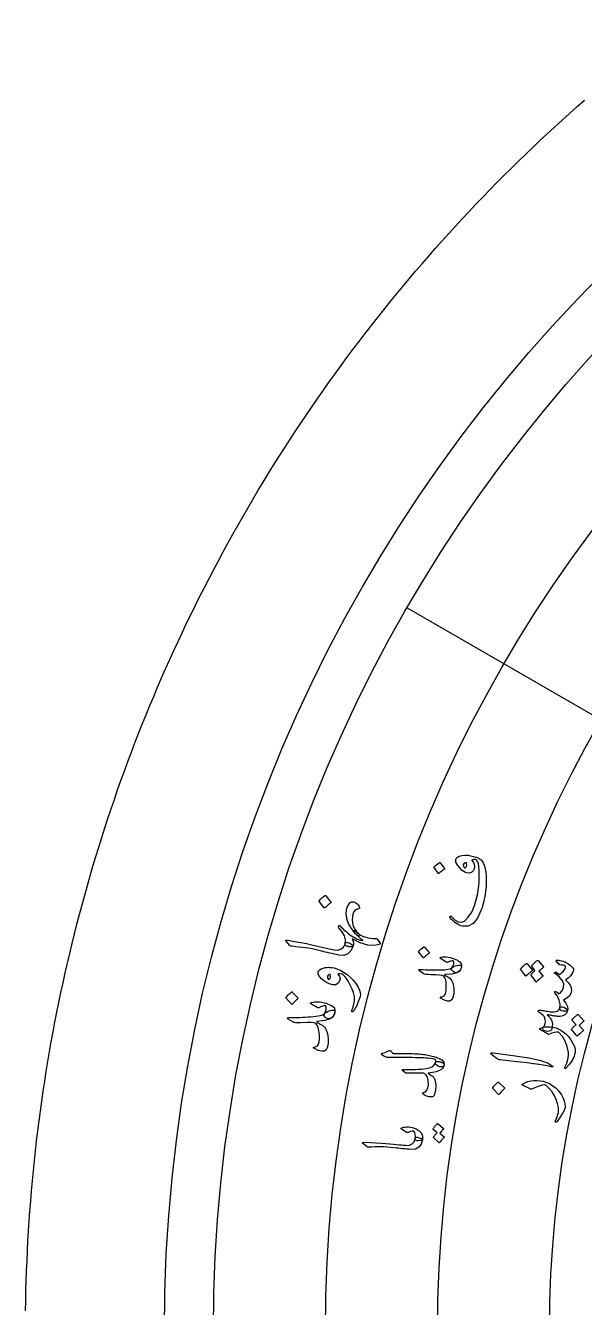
# Model space of a CAD drawing. Header units: millimetres. Extents: x -150 to 150, y -150 to 184.
# Drawn here: x -150 to -98.7, y 2.2 to 119.8 of the extents above; entities that cross this region are included whole.
import ezdxf

# ---------------------------------------------------------------- set-up
doc = ezdxf.new("R2010")
doc.units = ezdxf.units.MM
for name, color, linetype in [('CUT_OUTER', 1, 'Continuous'), ('ENGRAVE', 7, 'Continuous'), ('ENGRAVE_FINE', 8, 'Continuous'), ('GUIDE', 3, 'Continuous'), ('TEXT', 5, 'Continuous')]:
    doc.layers.add(name, color=color, linetype=linetype)

msp = doc.modelspace()

# ---------------------------------------------------------------- linework, layer by layer
at = {"layer": 'CUT_OUTER'}
msp.add_lwpolyline([(-149.9887, 1.8407), (-149.9746, 2.761), (-149.9548, 3.6812), (-149.9294, 4.6012), (-149.8984, 5.5211), (-149.8617, 6.4407), (-149.8193, 7.3602), (-149.7713, 8.2793), (-149.7177, 9.1981), (-149.6585, 10.1166), (-149.5936, 11.0347), (-149.523, 11.9524), (-149.4469, 12.8696), (-149.3651, 13.7863), (-149.2777, 14.7026), (-149.1847, 15.6182), (-149.086, 16.5333), (-148.9818, 17.4478), (-148.8719, 18.3616), (-148.7565, 19.2747), (-148.6354, 20.1871), (-148.5087, 21.0987), (-148.3765, 22.0096), (-148.2386, 22.9196), (-148.0952, 23.8287), (-147.9462, 24.737), (-147.7916, 25.6443), (-147.6315, 26.5506), (-147.4658, 27.456), (-147.2946, 28.3603), (-147.1178, 29.2635), (-146.9355, 30.1657), (-146.7476, 31.0667), (-146.5542, 31.9665), (-146.3553, 32.8652), (-146.1509, 33.7626), (-145.941, 34.6587), (-145.7256, 35.5535), (-145.5047, 36.447), (-145.2783, 37.3391), (-145.0465, 38.2298), (-144.8092, 39.1191), (-144.5664, 40.0069), (-144.3182, 40.8932), (-144.0646, 41.778), (-143.8055, 42.6611), (-143.5411, 43.5427), (-143.2712, 44.4226), (-142.9959, 45.3009), (-142.7153, 46.1774), (-142.4292, 47.0523), (-142.1378, 47.9253), (-141.8411, 48.7965), (-141.539, 49.6659), (-141.2316, 50.5335), (-140.9189, 51.3991), (-140.6009, 52.2628), (-140.2775, 53.1245), (-139.9489, 53.9843), (-139.615, 54.8419), (-139.2759, 55.6976), (-138.9315, 56.5511), (-138.5819, 57.4025), (-138.2271, 58.2518), (-137.8671, 59.0988), (-137.5019, 59.9436), (-137.1315, 60.7862), (-136.7559, 61.6265), (-136.3752, 62.4644), (-135.9894, 63.3), (-135.5984, 64.1333), (-135.2023, 64.9641), (-134.8012, 65.7924), (-134.3949, 66.6183), (-133.9836, 67.4417), (-133.5673, 68.2625), (-133.1459, 69.0808), (-132.7196, 69.8965), (-132.2882, 70.7095), (-131.8518, 71.5199), (-131.4105, 72.3276), (-130.9642, 73.1325), (-130.513, 73.9347), (-130.0569, 74.7342), (-129.5959, 75.5308), (-129.13, 76.3245), (-128.6593, 77.1154), (-128.1837, 77.9034), (-127.7033, 78.6885), (-127.2181, 79.4705), (-126.728, 80.2496), (-126.2332, 81.0257), (-125.7337, 81.7987), (-125.2294, 82.5687), (-124.7204, 83.3355), (-124.2068, 84.0992), (-123.6884, 84.8598), (-123.1654, 85.6171), (-122.6377, 86.3712), (-122.1054, 87.1221), (-121.5686, 87.8697), (-121.0271, 88.614), (-120.4811, 89.3549), (-119.9306, 90.0925), (-119.3755, 90.8267), (-118.816, 91.5574), (-118.252, 92.2847), (-117.6835, 93.0086), (-117.1106, 93.7289), (-116.5333, 94.4457), (-115.9516, 95.159), (-115.3655, 95.8687), (-114.7751, 96.5747), (-114.1804, 97.2772), (-113.5813, 97.9759), (-112.978, 98.671), (-112.3705, 99.3624), (-111.7587, 100.05), (-111.1427, 100.7338), (-110.5225, 101.4139), (-109.8981, 102.0901), (-109.2697, 102.7626), (-108.6371, 103.4311), (-108.0004, 104.0957), (-107.3596, 104.7564), (-106.7148, 105.4132), (-106.066, 106.066), (-105.4132, 106.7148), (-104.7564, 107.3596), (-104.0957, 108.0004), (-103.4311, 108.6371), (-102.7626, 109.2697), (-102.0901, 109.8981), (-101.4139, 110.5225), (-100.7338, 111.1427), (-100.05, 111.7587), (-99.3624, 112.3705), (-98.671, 112.978)], dxfattribs=at)
at = {"layer": 'ENGRAVE'}
for radius in [132.75, 112.1737]:
    msp.add_circle((0, 0), radius, dxfattribs=at)
at = {"layer": 'ENGRAVE_FINE'}
msp.add_lwpolyline([(-114.9649, 66.375), (-97.1453, 56.0869)], dxfattribs=at)
for radius in [122.4619, 101.8856]:
    msp.add_circle((0, 0), radius, dxfattribs=at)
at = {"layer": 'GUIDE'}
msp.add_circle((0, 0), 137.25, dxfattribs=at)
at = {"layer": 'TEXT'}
for points in [[(-110.4984, 43.2279), (-110.4531, 43.3726), (-110.3449, 43.4915), (-110.1739, 43.5843), (-109.9401, 43.6509), (-109.6583, 43.6806), (-109.3432, 43.663), (-108.9948, 43.5981), (-108.6132, 43.4862), (-108.4784, 43.4368), (-108.3582, 43.3781), (-108.2527, 43.3103), (-108.1619, 43.2334), (-108.0019, 43.0263), (-107.875, 42.7632), (-107.7808, 42.444), (-107.7187, 42.069), (-107.7014, 41.8647), (-107.6905, 41.6568), (-107.6862, 41.4453), (-107.6884, 41.2302), (-107.6973, 41.011), (-107.7129, 40.7872), (-107.7353, 40.5589), (-107.7644, 40.326), (-107.7986, 40.0942), (-107.8362, 39.8692), (-107.8772, 39.6511), (-107.9217, 39.4398), (-107.9704, 39.235), (-108.0238, 39.0364), (-108.0821, 38.844), (-108.1451, 38.6577), (-108.482, 37.9068), (-108.8846, 37.4077), (-109.3564, 37.1604), (-109.8995, 37.1663), (-110.0147, 37.1998), (-110.1419, 37.2502), (-110.281, 37.3174), (-110.4321, 37.4015), (-110.5927, 37.5095), (-110.7416, 37.6346), (-110.8788, 37.7766), (-111.0042, 37.9357), (-111.0173, 37.9575), (-111.0243, 37.9802), (-111.0251, 38.0038), (-111.0197, 38.0282), (-111.0088, 38.0497), (-110.9934, 38.0648), (-110.9733, 38.0732), (-110.9485, 38.0751), (-110.9233, 38.0714), (-110.9016, 38.063), (-110.8835, 38.0499), (-110.869, 38.032), (-110.5607, 37.7131), (-110.2631, 37.5408), (-109.9767, 37.5139), (-109.7018, 37.6316), (-109.3391, 37.9731), (-109.0277, 38.4493), (-108.7658, 39.0605), (-108.5511, 39.8075), (-108.4796, 40.1438), (-108.4227, 40.4864), (-108.3802, 40.8353), (-108.352, 41.1907), (-108.3382, 41.5522), (-108.3391, 41.9197), (-108.3545, 42.2931), (-108.3843, 42.6727), (-108.4146, 42.8809), (-108.4687, 43.0507), (-108.547, 43.1822), (-108.6494, 43.2752), (-108.742, 43.2839), (-108.8332, 43.2759), (-108.923, 43.2512), (-109.0115, 43.2097), (-109.0176, 43.203), (-109.0167, 43.1915), (-109.0086, 43.1753), (-108.9935, 43.1542), (-108.8732, 42.9908), (-108.7973, 42.8313), (-108.7657, 42.6754), (-108.7785, 42.523), (-108.8722, 42.272), (-109.0195, 42.1078), (-109.2208, 42.0302), (-109.4762, 42.0391), (-109.6748, 42.1169), (-109.8923, 42.2775), (-110.1284, 42.5215), (-110.3826, 42.8493), (-110.4399, 42.9442), (-110.4783, 43.039), (-110.4978, 43.1335), (-110.4984, 43.2279)], [(-112.4684, 42.5376), (-112.4737, 42.5499), (-112.4742, 42.5645), (-112.4698, 42.5813), (-112.4605, 42.6004), (-112.3528, 42.7193), (-112.2359, 42.8253), (-112.1098, 42.9184), (-111.9746, 42.9985), (-111.9564, 43.0043), (-111.9406, 43.0039), (-111.9272, 42.9972), (-111.9163, 42.9843), (-111.5169, 42.4469), (-111.5091, 42.4296), (-111.5121, 42.4124), (-111.5261, 42.3953), (-111.551, 42.3782), (-111.5725, 42.3634), (-111.6053, 42.3397), (-111.6496, 42.307), (-111.7051, 42.2653), (-111.7723, 42.2136), (-111.8515, 42.1511), (-111.9427, 42.0777), (-112.0458, 41.9934), (-112.0616, 41.983), (-112.0747, 41.9797), (-112.0852, 41.9837), (-112.0929, 41.9947)], [(-109.4921, 42.923), (-109.5131, 42.961), (-109.5413, 42.9807), (-109.5767, 42.982), (-109.6194, 42.9648), (-109.7413, 42.8751), (-109.8006, 42.7769), (-109.7971, 42.6705), (-109.7309, 42.556), (-109.7054, 42.5345), (-109.6802, 42.5222), (-109.6555, 42.5192), (-109.6311, 42.5254), (-109.5316, 42.5996), (-109.4752, 42.6905), (-109.4621, 42.7983), (-109.4921, 42.923)], [(-123.0234, 39.4256), (-123.0301, 39.439), (-123.0315, 39.4551), (-123.0277, 39.474), (-123.0185, 39.4957), (-122.905, 39.6335), (-122.7804, 39.7574), (-122.6447, 39.8674), (-122.4979, 39.9635), (-122.4779, 39.9709), (-122.4602, 39.9713), (-122.4448, 39.9646), (-122.4317, 39.9508), (-121.9503, 39.3751), (-121.9404, 39.3563), (-121.9428, 39.3371), (-121.9574, 39.3173), (-121.9842, 39.2971), (-122.0075, 39.2795), (-122.0429, 39.2515), (-122.0904, 39.2128), (-122.1501, 39.1635), (-122.2223, 39.1027), (-122.3073, 39.0291), (-122.405, 38.9428), (-122.5155, 38.8437), (-122.5326, 38.8313), (-122.5471, 38.827), (-122.559, 38.8308), (-122.5684, 38.8427)], [(-119.411, 38.747), (-119.6052, 38.697), (-119.7576, 38.5994), (-119.8679, 38.4542), (-119.9362, 38.2615), (-119.9572, 38.1466), (-119.9732, 38.0311), (-119.9844, 37.9153), (-119.9907, 37.799), (-119.991, 37.6821), (-119.9845, 37.5641), (-119.971, 37.4451), (-119.9506, 37.3252), (-119.8858, 37.1107), (-119.7696, 36.8917), (-119.6021, 36.6682), (-119.3832, 36.4404), (-119.3365, 36.3803), (-119.3138, 36.3309), (-119.3153, 36.292), (-119.3408, 36.2637), (-119.3802, 36.2456), (-119.4208, 36.245), (-119.4626, 36.262), (-119.5056, 36.2966), (-119.561, 36.3463), (-119.6103, 36.3909), (-119.6534, 36.4305), (-119.6904, 36.465), (-119.7217, 36.4951), (-119.7476, 36.5213), (-119.768, 36.5438), (-119.7831, 36.5625), (-119.9245, 36.7329), (-120.0508, 36.9023), (-120.1619, 37.0706), (-120.2579, 37.2379), (-120.3393, 37.4042), (-120.4066, 37.5696), (-120.4597, 37.7342), (-120.4988, 37.8979), (-120.5479, 38.3026), (-120.527, 38.6585), (-120.4365, 38.9649), (-120.2769, 39.2213), (-120.178, 39.3203), (-120.0729, 39.3809), (-119.9616, 39.4031), (-119.8442, 39.387), (-119.6972, 39.3256), (-119.5684, 39.2351), (-119.4579, 39.1158), (-119.3655, 38.9677), (-119.333, 38.8802), (-119.3298, 38.8143), (-119.3557, 38.7699), (-119.411, 38.747)], [(-119.6077, 36.6213), (-119.4453, 36.4766), (-119.2656, 36.3528), (-119.0686, 36.2498), (-118.8544, 36.1674), (-118.6242, 36.1049), (-118.3796, 36.0614), (-118.1204, 36.0368), (-117.8467, 36.031), (-117.8106, 36.0295), (-117.7812, 36.0237), (-117.7586, 36.0136), (-117.7428, 35.9992), (-117.4199, 35.5953), (-117.3981, 35.5607), (-117.3885, 35.5329), (-117.391, 35.5119), (-117.4057, 35.4978), (-117.9558, 35.3731), (-118.5724, 35.415), (-119.2553, 35.6254), (-120.0038, 36.0066), (-119.933, 35.8348), (-119.8961, 35.6658), (-119.8931, 35.4996), (-119.924, 35.3359), (-119.9446, 35.3048), (-119.9854, 35.2829), (-120.0463, 35.2701), (-120.1275, 35.2665), (-120.1761, 35.2651), (-120.2243, 35.2669), (-120.2722, 35.2718), (-120.3197, 35.2797), (-120.3668, 35.2892), (-120.4133, 35.2986), (-120.4594, 35.3077), (-120.5049, 35.3168), (-120.5847, 35.3456), (-120.6349, 35.3938), (-120.6553, 35.4615), (-120.646, 35.5486), (-120.6228, 35.8956), (-120.7105, 36.2556), (-120.9089, 36.6296), (-121.218, 37.018), (-121.2564, 37.0696), (-121.2734, 37.1159), (-121.269, 37.1568), (-121.2434, 37.1922), (-121.209, 37.2134), (-121.1759, 37.2197), (-121.1441, 37.211), (-121.1137, 37.1874), (-121.0104, 37.0783), (-120.9044, 36.9713), (-120.7954, 36.8663), (-120.6837, 36.7633), (-120.5691, 36.6623), (-120.4516, 36.5633), (-120.3314, 36.4663), (-120.2083, 36.3712), (-119.8649, 36.1399), (-119.5567, 35.9759), (-119.2841, 35.8788), (-119.0471, 35.8482), (-119.039, 35.8496), (-119.0333, 35.8505), (-119.0299, 35.8511), (-119.0287, 35.8513), (-119.0296, 35.8521), (-119.0321, 35.8545), (-119.0364, 35.8584), (-119.0423, 35.864), (-119.1427, 35.9465), (-119.2401, 36.0299), (-119.3346, 36.1141), (-119.426, 36.1991), (-119.5147, 36.2856), (-119.6012, 36.3741), (-119.6853, 36.4648), (-119.7671, 36.5576), (-119.8234, 36.624), (-119.8531, 36.6769), (-119.8563, 36.7163), (-119.8331, 36.7422), (-119.7985, 36.7479), (-119.7495, 36.7296), (-119.6859, 36.6874), (-119.6077, 36.6213)], [(-126.0656, 35.7736), (-126.0852, 35.7965), (-126.097, 35.8162), (-126.1011, 35.8326), (-126.0974, 35.8456), (-126.0812, 35.8624), (-126.0445, 35.871), (-125.9872, 35.8716), (-125.9095, 35.8641), (-125.2893, 35.7613), (-124.718, 35.6584), (-124.1955, 35.5556), (-123.7219, 35.4532), (-123.3189, 35.3589), (-122.9574, 35.2748), (-122.6377, 35.2009), (-122.3596, 35.1372), (-122.1233, 35.0833), (-121.9289, 35.0386), (-121.7765, 35.0032), (-121.6659, 34.9772), (-121.3189, 34.9544), (-121.0335, 35.0422), (-120.8094, 35.2403), (-120.646, 35.5486), (-120.595, 35.6327), (-120.5217, 35.6743), (-120.426, 35.6736), (-120.3079, 35.6305), (-120.1294, 35.5372), (-120.006, 35.457), (-119.9375, 35.3899), (-119.924, 35.3359), (-120.1195, 34.8948), (-120.4011, 34.6093), (-120.7701, 34.479), (-121.2271, 34.5044), (-121.4368, 34.5476), (-121.6466, 34.5923), (-121.8565, 34.6387), (-122.0665, 34.6866), (-122.2767, 34.7357), (-122.4872, 34.7854), (-122.6982, 34.8358), (-122.9095, 34.8867), (-123.3123, 34.9845), (-123.6772, 35.0649), (-124.0041, 35.1277), (-124.2931, 35.173), (-124.5727, 35.2088), (-124.8718, 35.2432), (-125.1902, 35.2761), (-125.5281, 35.3076), (-125.5882, 35.3161), (-125.6406, 35.3325), (-125.6853, 35.3568), (-125.7224, 35.3891)], [(-113.88, 34.7685), (-113.8861, 34.7804), (-113.8875, 34.7947), (-113.8843, 34.8116), (-113.8764, 34.8311), (-113.7771, 34.9554), (-113.6677, 35.0675), (-113.5483, 35.1673), (-113.419, 35.2549), (-113.4013, 35.2619), (-113.3855, 35.2624), (-113.3717, 35.2567), (-113.3599, 35.2445), (-112.9253, 34.7377), (-112.9163, 34.7211), (-112.9182, 34.7039), (-112.931, 34.6861), (-112.9546, 34.6677), (-112.975, 34.6517), (-113.0062, 34.6262), (-113.048, 34.5911), (-113.1006, 34.5464), (-113.1641, 34.4912), (-113.2388, 34.4244), (-113.3247, 34.3462), (-113.4217, 34.2564), (-113.4368, 34.2451), (-113.4496, 34.2411), (-113.4603, 34.2443), (-113.4688, 34.2548)], [(-110.9525, 33.9445), (-111.035, 33.9242), (-111.1072, 33.9026), (-111.169, 33.8797), (-111.2206, 33.8556), (-111.2632, 33.8399), (-111.3077, 33.8374), (-111.354, 33.8481), (-111.4021, 33.8719), (-111.8968, 34.1865), (-111.9375, 34.2219), (-111.9425, 34.2533), (-111.9118, 34.2806), (-111.8454, 34.3038), (-111.712, 34.3283), (-111.5574, 34.3364), (-111.3815, 34.3281), (-111.1844, 34.3033), (-110.9992, 34.267), (-110.8211, 34.2203), (-110.65, 34.1631), (-110.4861, 34.0956), (-110.3469, 34.0251), (-110.2288, 33.9525), (-110.1317, 33.8778), (-110.0557, 33.801), (-110.0066, 33.7201), (-109.9785, 33.6216), (-109.9711, 33.5055), (-109.9846, 33.3718), (-110.0188, 33.2411), (-110.0761, 33.127), (-110.1563, 33.0292), (-110.2597, 32.9479), (-110.3757, 32.8956), (-110.4937, 32.8852), (-110.6138, 32.9166), (-110.7359, 32.99), (-110.8279, 33.0767), (-110.8768, 33.1613), (-110.8827, 33.2436), (-110.8456, 33.3238), (-110.7406, 33.5027), (-110.6848, 33.6693), (-110.678, 33.8238), (-110.7203, 33.9664), (-110.7404, 33.9755), (-110.7857, 33.9749), (-110.8565, 33.9646), (-110.9525, 33.9445)], [(-122.512, 32.0863), (-122.8159, 32.3242), (-123.0172, 32.5489), (-123.1158, 32.76), (-123.1119, 32.9572), (-123.0606, 33.0677), (-122.9699, 33.1631), (-122.84, 33.2435), (-122.6707, 33.3086), (-122.5755, 33.336), (-122.4799, 33.3567), (-122.384, 33.3708), (-122.2877, 33.3782), (-122.1901, 33.3803), (-122.0904, 33.3785), (-121.9884, 33.3728), (-121.8843, 33.3633), (-121.6584, 33.3193), (-121.4017, 33.2333), (-121.1142, 33.1057), (-120.7957, 32.9367), (-120.4748, 32.7284), (-120.1801, 32.4832), (-119.9112, 32.2012), (-119.6679, 31.8828), (-119.4663, 31.5645), (-119.3287, 31.2926), (-119.2554, 31.0666), (-119.2466, 30.8862), (-119.2815, 30.7134), (-119.3369, 30.5186), (-119.4127, 30.3017), (-119.5087, 30.0625), (-119.5613, 29.9421), (-119.6129, 29.8315), (-119.6636, 29.7305), (-119.7135, 29.6393), (-119.7615, 29.557), (-119.807, 29.4829), (-119.8498, 29.4171), (-119.89, 29.3595), (-119.9205, 29.3271), (-119.9502, 29.307), (-119.979, 29.2994), (-120.0069, 29.3041), (-120.0313, 29.3232), (-120.0433, 29.3487), (-120.043, 29.3807), (-120.0304, 29.4191), (-119.9246, 29.7173), (-119.8482, 30.0153), (-119.8012, 30.3134), (-119.7836, 30.6118), (-119.7889, 30.7067), (-119.807, 30.8149), (-119.8378, 30.9366), (-119.8811, 31.0716), (-119.937, 31.2201), (-120.0055, 31.3822), (-120.0864, 31.5579), (-120.1798, 31.7472), (-120.2783, 31.9348), (-120.3746, 32.1052), (-120.469, 32.2582), (-120.5614, 32.394), (-120.6525, 32.512), (-120.7431, 32.6118), (-120.8331, 32.6934), (-120.9226, 32.7568), (-121.0786, 32.7765), (-121.1969, 32.7838), (-121.2773, 32.7787), (-121.32, 32.7612), (-121.1705, 32.5464), (-121.1161, 32.3351), (-121.1569, 32.1268), (-121.2929, 31.9212), (-121.5066, 31.778), (-121.7811, 31.7573), (-122.1163, 31.8598), (-122.512, 32.0863)], [(-113.6866, 33.1818), (-113.4873, 33.1689), (-113.2838, 33.1585), (-113.0762, 33.1508), (-112.8645, 33.1455), (-112.6477, 33.1425), (-112.425, 33.1414), (-112.1963, 33.1422), (-111.9617, 33.1449), (-111.5355, 33.1637), (-111.209, 33.1987), (-110.9821, 33.2503), (-110.8548, 33.3188), (-110.7708, 33.3867), (-110.6625, 33.4481), (-110.5298, 33.503), (-110.3729, 33.5513), (-110.1864, 33.585), (-110.0581, 33.5709), (-109.988, 33.5092), (-109.976, 33.3999), (-110.1025, 33.097), (-110.3955, 32.8828), (-110.8557, 32.7563), (-111.4834, 32.7167), (-111.4941, 32.715), (-111.5026, 32.7107), (-111.509, 32.7039), (-111.5132, 32.6945), (-111.5139, 32.6869), (-111.512, 32.6786), (-111.5074, 32.6695), (-111.5001, 32.6597), (-111.4142, 32.6127), (-111.3241, 32.5598), (-111.23, 32.5009), (-111.1318, 32.4361), (-111.0403, 32.3699), (-110.9662, 32.3069), (-110.9095, 32.2472), (-110.8703, 32.1906), (-110.782, 32.0028), (-110.7192, 31.7826), (-110.6818, 31.5298), (-110.6696, 31.2444), (-110.6801, 30.9611), (-110.7169, 30.7235), (-110.7802, 30.5314), (-110.8701, 30.3847), (-111.0231, 30.2798), (-111.2435, 30.273), (-111.5316, 30.3648), (-111.8869, 30.5557), (-111.8972, 30.5676), (-111.9031, 30.5813), (-111.9047, 30.5966), (-111.9019, 30.6136), (-111.8943, 30.6327), (-111.8832, 30.6469), (-111.8685, 30.6564), (-111.8504, 30.661), (-111.7618, 30.6732), (-111.6856, 30.6926), (-111.6219, 30.7193), (-111.5707, 30.7531), (-111.4803, 30.8778), (-111.4153, 31.0631), (-111.3754, 31.3092), (-111.3601, 31.6162), (-111.3715, 31.952), (-111.4143, 32.2231), (-111.4889, 32.4297), (-111.5956, 32.5715), (-111.7289, 32.6288), (-111.9734, 32.6701), (-112.3291, 32.695), (-112.7962, 32.7029), (-113.0407, 32.7121), (-113.2347, 32.732), (-113.3782, 32.7626), (-113.4711, 32.8042), (-113.8167, 33.054), (-113.8529, 33.0808), (-113.8773, 33.1051), (-113.8898, 33.127), (-113.8904, 33.1465), (-113.8729, 33.1651), (-113.8331, 33.1772), (-113.771, 33.1827), (-113.6866, 33.1818)], [(-104.5272, 33.1702), (-104.5339, 33.1836), (-104.5352, 33.2), (-104.5313, 33.2192), (-104.5221, 33.2412), (-104.4669, 33.313), (-104.4095, 33.3812), (-104.3498, 33.4458), (-104.288, 33.5068), (-104.2233, 33.5646), (-104.1551, 33.6194), (-104.0833, 33.6714), (-104.0081, 33.7204), (-103.9834, 33.7306), (-103.9623, 33.7328), (-103.9449, 33.7272), (-103.9312, 33.7136), (-103.4528, 33.126), (-103.4464, 33.1082), (-103.4513, 33.0895), (-103.4674, 33.0699), (-103.4948, 33.0494), (-103.5181, 33.0315), (-103.5536, 33.0029), (-103.6012, 32.9635), (-103.661, 32.9133), (-103.7334, 32.8513), (-103.8185, 32.7763), (-103.9163, 32.6884), (-104.0269, 32.5873), (-104.0441, 32.5747), (-104.0586, 32.5702), (-104.0706, 32.574), (-104.08, 32.5859)], [(-103.5174, 33.4711), (-103.5241, 33.4846), (-103.5254, 33.5008), (-103.5215, 33.5198), (-103.5122, 33.5416), (-103.4568, 33.6125), (-103.3992, 33.6797), (-103.3394, 33.7434), (-103.2774, 33.8035), (-103.2126, 33.8603), (-103.1442, 33.9143), (-103.0724, 33.9653), (-102.9971, 34.0134), (-102.9765, 34.0207), (-102.9573, 34.0205), (-102.9394, 34.013), (-102.9229, 33.9979), (-102.4467, 33.4108), (-102.4422, 33.3976), (-102.4473, 33.382), (-102.462, 33.3639), (-102.4863, 33.3433), (-102.5027, 33.3299), (-102.5282, 33.3088), (-102.5629, 33.2801), (-102.6065, 33.2437), (-102.6588, 33.1994), (-102.7191, 33.147), (-102.7875, 33.0865), (-102.8639, 33.0179), (-102.5083, 32.5919), (-102.5019, 32.5742), (-102.5067, 32.5557), (-102.5227, 32.5363), (-102.55, 32.516), (-102.5731, 32.4983), (-102.6084, 32.47), (-102.6558, 32.431), (-102.7154, 32.3813), (-102.7873, 32.3198), (-102.872, 32.2456), (-102.9693, 32.1585), (-103.0794, 32.0584), (-103.0953, 32.0495), (-103.109, 32.0476), (-103.1205, 32.0528), (-103.1298, 32.0652), (-103.5794, 32.6447), (-103.5861, 32.658), (-103.5876, 32.6742), (-103.5838, 32.6932), (-103.5747, 32.7151), (-103.536, 32.7655), (-103.496, 32.8149), (-103.4546, 32.8632), (-103.4118, 32.9106), (-103.3674, 32.9562), (-103.3209, 32.9995), (-103.2724, 33.0404), (-103.222, 33.079)], [(-101.2835, 33.9712), (-101.2896, 33.9927), (-101.2787, 34.0119), (-101.251, 34.0287), (-101.2065, 34.0431), (-101.1364, 34.0512), (-101.043, 34.0436), (-100.9262, 34.0203), (-100.786, 33.9814), (-100.6287, 33.9311), (-100.4789, 33.8712), (-100.3369, 33.8018), (-100.2024, 33.723), (-99.9505, 33.5406), (-99.7809, 33.3753), (-99.6937, 33.227), (-99.689, 33.0955), (-99.7969, 32.824), (-99.9539, 32.5913), (-100.1605, 32.3971), (-100.4167, 32.2412), (-100.17, 31.9986), (-99.9963, 31.7498), (-99.8956, 31.4945), (-99.8678, 31.2325), (-99.9211, 30.9838), (-100.0587, 30.7579), (-100.2807, 30.5541), (-100.5872, 30.3718), (-100.3859, 30.0886), (-100.2577, 29.8327), (-100.203, 29.6035), (-100.2219, 29.4007), (-100.2552, 29.3686), (-100.3322, 29.3514), (-100.4527, 29.349), (-100.6168, 29.3614), (-100.7728, 29.394), (-100.8794, 29.4467), (-100.9365, 29.5196), (-100.9441, 29.6126), (-100.9194, 30.0046), (-100.9859, 30.3749), (-101.1442, 30.724), (-101.3943, 31.0525), (-101.4079, 31.0703), (-101.4163, 31.0877), (-101.4193, 31.1045), (-101.4171, 31.1207), (-101.4092, 31.1391), (-101.398, 31.1543), (-101.3834, 31.1662), (-101.3654, 31.1749), (-101.3202, 31.1692), (-101.2526, 31.1293), (-101.1627, 31.0552), (-101.0504, 30.9472), (-100.9209, 31.0039), (-100.8034, 31.1174), (-100.6976, 31.2877), (-100.6032, 31.5148), (-100.5728, 31.8253), (-100.6917, 32.1433), (-100.9597, 32.4699), (-101.377, 32.8056), (-101.3985, 32.8224), (-101.4123, 32.8391), (-101.4186, 32.8555), (-101.4172, 32.8716), (-101.4079, 32.8935), (-101.3956, 32.911), (-101.3803, 32.9243), (-101.362, 32.9333), (-101.3389, 32.9368), (-101.317, 32.9363), (-101.2965, 32.9319), (-101.2773, 32.9234), (-100.9691, 32.7352), (-100.8563, 32.8014), (-100.7473, 32.8896), (-100.642, 32.9997), (-100.5403, 33.1317), (-100.4581, 33.2656), (-100.414, 33.3736), (-100.4081, 33.4558), (-100.4406, 33.5123), (-100.5065, 33.5491), (-100.6091, 33.5751), (-100.7485, 33.5902), (-100.9246, 33.5941), (-100.9669, 33.6176), (-101.0409, 33.6882), (-101.1465, 33.806), (-101.2835, 33.9712)], [(-122.018, 32.7421), (-122.1942, 32.6618), (-122.2806, 32.5529), (-122.277, 32.4157), (-122.1834, 32.2506), (-122.0682, 32.3345), (-122.0023, 32.4443), (-121.9856, 32.5801), (-122.018, 32.7421)], [(-126.0575, 30.5434), (-126.0651, 30.5563), (-126.0677, 30.5723), (-126.0651, 30.5915), (-126.0576, 30.614), (-125.9542, 30.7602), (-125.8387, 30.8934), (-125.7111, 31.0135), (-125.5716, 31.1205), (-125.5522, 31.1294), (-125.5345, 31.1311), (-125.5187, 31.1255), (-125.5046, 31.1127), (-124.9832, 30.5718), (-124.972, 30.5537), (-124.973, 30.5343), (-124.9862, 30.5134), (-125.0115, 30.4912), (-125.0334, 30.4719), (-125.0667, 30.4412), (-125.1114, 30.399), (-125.1675, 30.3453), (-125.2352, 30.279), (-125.3147, 30.1991), (-125.406, 30.1055), (-125.5091, 29.9982), (-125.5253, 29.9845), (-125.5395, 29.9791), (-125.5517, 29.982), (-125.5619, 29.9933)], [(-125.7356, 28.773), (-125.5109, 28.7718), (-125.2817, 28.7737), (-125.0481, 28.7788), (-124.8099, 28.7869), (-124.5662, 28.7979), (-124.316, 28.8115), (-124.0593, 28.8275), (-123.796, 28.8461), (-123.3186, 28.8954), (-122.9542, 28.9563), (-122.7028, 29.0293), (-122.5644, 29.1146), (-122.4745, 29.1964), (-122.3569, 29.2726), (-122.2116, 29.3429), (-122.0386, 29.4075), (-121.8313, 29.4576), (-121.6863, 29.4502), (-121.6035, 29.3855), (-121.5829, 29.2637), (-121.7049, 28.9153), (-122.0198, 28.6554), (-122.5281, 28.4829), (-123.2305, 28.3969), (-123.2424, 28.3943), (-123.2517, 28.3889), (-123.2583, 28.3808), (-123.2625, 28.37), (-123.2628, 28.3615), (-123.2601, 28.3523), (-123.2543, 28.3424), (-123.2455, 28.3318), (-123.1458, 28.2848), (-123.0412, 28.2313), (-122.9316, 28.1714), (-122.817, 28.1051), (-122.7098, 28.0369), (-122.6224, 27.9711), (-122.5548, 27.9078), (-122.507, 27.8469), (-122.3954, 27.6419), (-122.3102, 27.3987), (-122.2514, 27.1174), (-122.2185, 26.7979), (-122.2115, 26.4791), (-122.2369, 26.2099), (-122.2951, 25.9901), (-122.3862, 25.8194), (-122.551, 25.6913), (-122.7981, 25.669), (-123.1277, 25.7528), (-123.5396, 25.9433), (-123.5519, 25.956), (-123.5594, 25.9709), (-123.5622, 25.988), (-123.5603, 26.0074), (-123.553, 26.0293), (-123.5415, 26.046), (-123.5257, 26.0576), (-123.5056, 26.064), (-123.4069, 26.0837), (-123.3227, 26.1105), (-123.2529, 26.1447), (-123.1976, 26.1861), (-123.1045, 26.3322), (-123.0439, 26.5446), (-123.0155, 26.8236), (-123.0188, 27.1693), (-123.054, 27.5456), (-123.1201, 27.8472), (-123.2176, 28.0742), (-123.3469, 28.2264), (-123.5004, 28.2819), (-123.7777, 28.3121), (-124.1788, 28.3164), (-124.7038, 28.2942), (-124.9791, 28.2883), (-125.1983, 28.2977), (-125.3614, 28.3226), (-125.4686, 28.3632), (-125.8732, 28.6208), (-125.9157, 28.6485), (-125.9447, 28.6742), (-125.9602, 28.698), (-125.9622, 28.7198), (-125.9438, 28.7419), (-125.8998, 28.7581), (-125.8304, 28.7685), (-125.7356, 28.773)], [(-122.7154, 29.8109), (-122.8067, 29.7826), (-122.8863, 29.7535), (-122.9543, 29.7238), (-123.0106, 29.6933), (-123.0575, 29.6729), (-123.1072, 29.6671), (-123.1599, 29.6761), (-123.2155, 29.6997), (-123.7919, 30.0204), (-123.8399, 30.0575), (-123.8476, 30.0924), (-123.8149, 30.1251), (-123.7419, 30.1555), (-123.5936, 30.1918), (-123.4205, 30.2111), (-123.2225, 30.2133), (-122.9995, 30.1985), (-122.7891, 30.17), (-122.5859, 30.1292), (-122.3901, 30.0762), (-122.2016, 30.0112), (-122.0406, 29.9412), (-121.9031, 29.8674), (-121.7892, 29.7899), (-121.6987, 29.7087), (-121.6383, 29.621), (-121.6002, 29.5123), (-121.5843, 29.3825), (-121.5906, 29.2315), (-121.6204, 29.0825), (-121.6771, 28.9506), (-121.7608, 28.8356), (-121.8716, 28.7375), (-121.9984, 28.6711), (-122.1302, 28.6516), (-122.2671, 28.6789), (-122.4091, 28.7533), (-122.5182, 28.8446), (-122.5787, 28.9363), (-122.5908, 29.0284), (-122.5543, 29.1208), (-122.4483, 29.3286), (-122.3966, 29.5194), (-122.3991, 29.6934), (-122.4561, 29.8507), (-122.4792, 29.8596), (-122.5301, 29.8559), (-122.6089, 29.8397), (-122.7154, 29.8109)], [(-102.913, 29.3981), (-102.8886, 29.4301), (-102.8548, 29.4495), (-102.8115, 29.4563), (-102.7588, 29.4506), (-102.7225, 29.4454), (-102.6722, 29.4378), (-102.6079, 29.4279), (-102.5296, 29.4155), (-102.4378, 29.4009), (-102.333, 29.3842), (-102.2152, 29.3654), (-102.0844, 29.3445), (-101.8341, 29.3073), (-101.6216, 29.2896), (-101.447, 29.2913), (-101.3103, 29.3124), (-101.1961, 29.3535), (-101.097, 29.4172), (-101.0131, 29.5036), (-100.9441, 29.6126), (-100.8744, 29.7126), (-100.7905, 29.7641), (-100.6927, 29.7671), (-100.5807, 29.7216), (-100.4123, 29.6201), (-100.2959, 29.5342), (-100.2317, 29.4637), (-100.2195, 29.4086), (-100.3174, 29.1855), (-100.4627, 29.0221), (-100.6558, 28.9182), (-100.8969, 28.8739), (-100.9692, 28.8733), (-101.0457, 28.8744), (-101.1267, 28.8774), (-101.2121, 28.882), (-101.3021, 28.8896), (-101.3969, 28.9012), (-101.4965, 28.9169), (-101.6009, 28.9366), (-101.7022, 28.9571), (-101.7922, 28.9749), (-101.8711, 28.99), (-101.9387, 29.0024), (-101.994, 29.0124), (-102.0358, 29.0203), (-102.0641, 29.0259), (-102.0789, 29.0292), (-102.0858, 29.0307), (-102.0905, 29.0304), (-102.093, 29.0284), (-102.0932, 29.0246), (-102.0908, 29.019), (-102.085, 29.0114), (-102.0761, 29.0018), (-102.0639, 28.9902), (-101.8197, 28.7456), (-101.6711, 28.4651), (-101.6177, 28.1483), (-101.6591, 27.7947), (-101.7152, 27.6548), (-101.8037, 27.5582), (-101.9248, 27.5047), (-102.0786, 27.4944), (-102.2104, 27.5136), (-102.3181, 27.5459), (-102.4017, 27.5911), (-102.4612, 27.6494), (-102.4971, 27.7112), (-102.5097, 27.7667), (-102.499, 27.8159), (-102.4652, 27.8588), (-102.4255, 27.893), (-102.3953, 27.9244), (-102.3745, 27.9529), (-102.3632, 27.9785), (-102.291, 28.2099), (-102.2597, 28.4169), (-102.2696, 28.5995), (-102.3207, 28.758), (-102.3842, 28.8603), (-102.4971, 28.98), (-102.6592, 29.1172), (-102.8707, 29.272), (-102.9039, 29.2984), (-102.922, 29.3283), (-102.925, 29.3615), (-102.913, 29.3981)], [(-99.7928, 28.5068), (-99.8001, 28.5195), (-99.8022, 28.535), (-99.7991, 28.5533), (-99.7909, 28.5744), (-99.739, 28.6434), (-99.6848, 28.709), (-99.6282, 28.7712), (-99.5693, 28.83), (-99.5075, 28.8858), (-99.442, 28.9388), (-99.3729, 28.9891), (-99.3001, 29.0367), (-99.28, 29.0441), (-99.2609, 29.0444), (-99.2427, 29.0375), (-99.2256, 29.0234), (-98.7241, 28.4713), (-98.719, 28.4588), (-98.7234, 28.4437), (-98.7371, 28.426), (-98.7604, 28.4058), (-98.7801, 28.3931), (-98.8084, 28.3711), (-98.8453, 28.3401), (-98.8908, 28.2998), (-98.9456, 28.25), (-99.0101, 28.1903), (-99.0846, 28.1207), (-99.1688, 28.0411), (-98.7772, 27.6108), (-98.7664, 27.5931), (-98.7678, 27.5745), (-98.7813, 27.5552), (-98.807, 27.5351), (-98.8292, 27.5176), (-98.863, 27.4898), (-98.9084, 27.4514), (-98.9653, 27.4026), (-99.0341, 27.3422), (-99.1149, 27.2694), (-99.2077, 27.1839), (-99.3126, 27.0858), (-99.328, 27.0768), (-99.3416, 27.0748), (-99.3533, 27.0795), (-99.3631, 27.0912), (-99.846, 27.638), (-99.8534, 27.6506), (-99.8556, 27.6661), (-99.8527, 27.6843), (-99.8447, 27.7054), (-99.8045, 27.7653), (-99.7612, 27.8222), (-99.715, 27.8761), (-99.6657, 27.927), (-99.614, 27.975), (-99.5602, 28.0203), (-99.5045, 28.0629), (-99.4468, 28.1027)], [(-100.3439, 24.1434), (-100.3666, 24.1227), (-100.3889, 24.1081), (-100.4108, 24.0998), (-100.4323, 24.0976), (-100.4489, 24.1), (-100.4644, 24.1074), (-100.4786, 24.1197), (-100.4916, 24.137), (-100.498, 24.1532), (-100.4983, 24.1721), (-100.4925, 24.1938), (-100.4807, 24.2182), (-100.306, 24.5674), (-100.1931, 24.9093), (-100.1421, 25.2445), (-100.1529, 25.5737), (-100.2638, 26.1087), (-100.4441, 26.5893), (-100.6945, 27.0156), (-101.0159, 27.3877), (-101.0224, 27.3935), (-101.0281, 27.3985), (-101.0329, 27.4028), (-101.0368, 27.4062), (-101.0404, 27.4091), (-101.0441, 27.4114), (-101.0479, 27.4133), (-101.0519, 27.4146), (-101.2212, 27.4332), (-101.4306, 27.4078), (-101.6801, 27.3381), (-101.9694, 27.2235), (-101.9863, 27.221), (-102.0004, 27.221), (-102.0116, 27.2234), (-102.02, 27.2284), (-102.7812, 27.6836), (-102.805, 27.7177), (-102.7721, 27.7573), (-102.6826, 27.8021), (-102.5363, 27.8521), (-102.3213, 27.9037), (-102.0929, 27.9285), (-101.8512, 27.9266), (-101.5961, 27.8981), (-101.4559, 27.8677), (-101.2862, 27.8109), (-101.0868, 27.7277), (-100.8577, 27.6184), (-100.6196, 27.4705), (-100.3849, 27.2698), (-100.1535, 27.0166), (-99.9248, 26.7114), (-99.7322, 26.3982), (-99.6037, 26.1105), (-99.5394, 25.8478), (-99.5394, 25.6095), (-99.6327, 25.2123), (-99.7977, 24.8361), (-100.0347, 24.48), (-100.3439, 24.1434)], [(-117.2507, 25.3227), (-117.2827, 25.3438), (-117.3037, 25.3675), (-117.3137, 25.3937), (-117.3127, 25.4224), (-117.3033, 25.4464), (-117.2862, 25.4658), (-117.2616, 25.4805), (-117.2295, 25.4907), (-117.0674, 25.525), (-116.9198, 25.5761), (-116.7865, 25.6437), (-116.6676, 25.7281), (-116.6178, 25.7532), (-116.568, 25.7569), (-116.5181, 25.739), (-116.4683, 25.6997), (-116.4434, 25.6745), (-116.4186, 25.6488), (-116.3939, 25.6226), (-116.3694, 25.596), (-116.3448, 25.5694), (-116.3201, 25.5433), (-116.2952, 25.5176), (-116.2703, 25.4924), (-116.1991, 25.4812), (-115.9949, 25.4728), (-115.6579, 25.4671), (-115.1882, 25.4636), (-114.9299, 25.4619), (-114.6876, 25.4587), (-114.4614, 25.4541), (-114.2512, 25.448), (-114.0575, 25.4403), (-113.8809, 25.4305), (-113.7214, 25.4188), (-113.5791, 25.4051), (-113.4455, 25.389), (-113.3126, 25.3702), (-113.1803, 25.3486), (-113.0486, 25.3244), (-112.9171, 25.2973), (-112.7853, 25.2672), (-112.6531, 25.2343), (-112.5207, 25.1985), (-112.0834, 25.0484), (-111.7757, 24.876), (-111.5976, 24.6815), (-111.5488, 24.4647), (-111.5673, 24.3669), (-111.6124, 24.2955), (-111.684, 24.2503), (-111.7822, 24.2314), (-111.8923, 24.2347), (-111.9994, 24.256), (-112.1035, 24.2954), (-112.2047, 24.353), (-112.2951, 24.4206), (-112.3525, 24.4867), (-112.3769, 24.5513), (-112.3684, 24.6143), (-112.3545, 24.6614), (-112.3421, 24.7036), (-112.3313, 24.741), (-112.3219, 24.7735), (-112.315, 24.8019), (-112.3112, 24.8267), (-112.3105, 24.8479), (-112.313, 24.8657), (-112.4138, 24.9219), (-112.5756, 24.9691), (-112.7985, 25.0072), (-113.0824, 25.036), (-113.2523, 25.0475), (-113.4477, 25.0579), (-113.6686, 25.0672), (-113.915, 25.0752), (-114.1871, 25.0825), (-114.4855, 25.0896), (-114.8101, 25.0963), (-115.1608, 25.1026), (-115.504, 25.1078), (-115.8056, 25.1113), (-116.0657, 25.1133), (-116.2842, 25.1139), (-116.4611, 25.1137), (-116.5962, 25.1131), (-116.6895, 25.1122), (-116.7411, 25.1111), (-116.8073, 25.1151), (-116.8758, 25.1303), (-116.9466, 25.1568), (-117.0197, 25.1945), (-117.0555, 25.2171), (-117.0893, 25.2379), (-117.1211, 25.2567), (-117.1509, 25.2737), (-117.1788, 25.2888), (-117.2047, 25.302), (-117.2287, 25.3133), (-117.2507, 25.3227)], [(-111.5431, 24.4559), (-111.5832, 24.3139), (-111.6363, 24.1942), (-111.7025, 24.0969), (-111.7818, 24.0219), (-111.999, 23.8978), (-112.2802, 23.797), (-112.6257, 23.7193), (-113.0355, 23.6646), (-112.8113, 23.5203), (-112.6376, 23.3878), (-112.5146, 23.2671), (-112.4422, 23.158), (-112.348, 22.8467), (-112.3153, 22.5038), (-112.3439, 22.1288), (-112.4333, 21.7212), (-112.4839, 21.6107), (-112.564, 21.5337), (-112.6735, 21.4903), (-112.8126, 21.4804), (-112.97, 21.5006), (-113.1347, 21.5474), (-113.3065, 21.6209), (-113.4855, 21.7213), (-113.5091, 21.739), (-113.5256, 21.7591), (-113.535, 21.7816), (-113.5373, 21.8065), (-113.5307, 21.8363), (-113.5159, 21.8588), (-113.4931, 21.8742), (-113.4622, 21.8823), (-113.277, 21.9616), (-113.1402, 22.1073), (-113.0517, 22.3194), (-113.011, 22.5981), (-113.0225, 22.999), (-113.1, 23.3085), (-113.2441, 23.527), (-113.4554, 23.6541), (-114.9442, 23.6503), (-115.0118, 23.6537), (-115.0703, 23.6647), (-115.1195, 23.6835), (-115.1596, 23.71), (-115.3522, 23.8803), (-115.3771, 23.9042), (-115.394, 23.9255), (-115.403, 23.9442), (-115.4039, 23.9603), (-115.3887, 23.9788), (-115.3595, 23.9914), (-115.3163, 23.9983), (-115.2591, 23.9994), (-114.8797, 23.9968), (-114.5291, 23.9993), (-114.2073, 24.0069), (-113.9143, 24.0196), (-113.6502, 24.0368), (-113.4152, 24.0574), (-113.2094, 24.0816), (-113.0327, 24.1094), (-112.7978, 24.1794), (-112.6085, 24.2881), (-112.4649, 24.4354), (-112.3668, 24.6215), (-112.3355, 24.673), (-112.283, 24.7085), (-112.2092, 24.728), (-112.1143, 24.7315), (-112.0655, 24.7273), (-112.0166, 24.7212), (-111.9677, 24.7132), (-111.9187, 24.7033), (-111.8699, 24.6907), (-111.8214, 24.6743), (-111.7732, 24.6544), (-111.7254, 24.6307), (-111.6398, 24.581), (-111.5808, 24.5353), (-111.5486, 24.4936), (-111.5431, 24.4559)], [(-107.1019, 25.2961), (-107.2334, 25.4126), (-107.2708, 25.4902), (-107.2144, 25.5287), (-107.0641, 25.5281), (-105.0253, 25.2434), (-103.7755, 25.0616), (-102.7929, 24.8506), (-102.077, 24.6131), (-101.6273, 24.3504), (-101.594, 24.3144), (-101.5783, 24.2857), (-101.5802, 24.2644), (-101.5996, 24.2505), (-101.6269, 24.2422), (-101.6603, 24.2396), (-101.6998, 24.2427), (-101.7456, 24.2514), (-102.0979, 24.3354), (-102.4755, 24.4083), (-102.8783, 24.47), (-103.3064, 24.5201), (-103.4178, 24.5353), (-103.7194, 24.5728), (-104.2113, 24.6323), (-104.8936, 24.7133), (-106.4103, 24.8758), (-106.4897, 24.8899), (-106.561, 24.911), (-106.6242, 24.9391), (-106.6793, 24.9742)], [(-107.0939, 22.2442), (-107.1019, 22.2569), (-107.105, 22.273), (-107.1031, 22.2924), (-107.0962, 22.3152), (-106.9974, 22.4659), (-106.8861, 22.6038), (-106.7623, 22.7289), (-106.626, 22.8412), (-106.6069, 22.8509), (-106.5893, 22.8531), (-106.5733, 22.848), (-106.5588, 22.8356), (-106.0208, 22.3094), (-106.009, 22.2917), (-106.0094, 22.2721), (-106.0219, 22.2507), (-106.0465, 22.2275), (-106.0678, 22.2074), (-106.1002, 22.1754), (-106.1435, 22.1315), (-106.1978, 22.0756), (-106.2634, 22.0067), (-106.3403, 21.9236), (-106.4286, 21.8264), (-106.5282, 21.715), (-106.544, 21.7007), (-106.558, 21.6948), (-106.5703, 21.6973), (-106.5808, 21.7082)], [(-104.3691, 22.5559), (-104.3829, 22.5637), (-104.3935, 22.5719), (-104.4007, 22.5805), (-104.4046, 22.5894), (-104.4017, 22.6131), (-104.3853, 22.6392), (-104.3556, 22.6677), (-104.3125, 22.6988), (-104.1025, 22.8101), (-103.8694, 22.8943), (-103.6132, 22.9515), (-103.334, 22.9816), (-103.0392, 22.9875), (-102.7544, 22.9676), (-102.4797, 22.9221), (-102.2148, 22.8512), (-101.8788, 22.7012), (-101.5671, 22.5088), (-101.2795, 22.2743), (-101.0157, 21.9981), (-100.7891, 21.6886), (-100.6213, 21.3557), (-100.5121, 20.9992), (-100.4612, 20.6186), (-100.4596, 20.5192), (-100.4734, 20.4229), (-100.5024, 20.3298), (-100.5467, 20.2397), (-100.6699, 20.036), (-100.7827, 19.8521), (-100.8854, 19.6882), (-100.9781, 19.5443), (-101.0607, 19.421), (-101.1332, 19.3188), (-101.1957, 19.238), (-101.2483, 19.1784), (-101.2633, 19.1667), (-101.2775, 19.1591), (-101.2909, 19.1554), (-101.3036, 19.1557), (-101.3193, 19.1603), (-101.3333, 19.1676), (-101.3458, 19.1777), (-101.3566, 19.1906), (-101.3638, 19.206), (-101.3653, 19.2233), (-101.3611, 19.2427), (-101.3512, 19.2641), (-101.2873, 19.3938), (-101.2311, 19.5187), (-101.1826, 19.6387), (-101.1418, 19.754), (-101.1085, 19.8656), (-101.0825, 19.9744), (-101.0639, 20.0805), (-101.0526, 20.1839), (-101.049, 20.2887), (-101.0532, 20.3987), (-101.0654, 20.514), (-101.0853, 20.6346), (-101.1137, 20.7606), (-101.1509, 20.8922), (-101.1969, 21.0295), (-101.2517, 21.1725), (-101.4378, 21.5818), (-101.6559, 21.9464), (-101.9063, 22.2662), (-102.1895, 22.541), (-102.2132, 22.5599), (-102.2422, 22.5738), (-102.2767, 22.5824), (-102.3166, 22.586), (-102.5645, 22.5516), (-102.8486, 22.4737), (-103.1688, 22.3519), (-103.5249, 22.1854), (-103.5465, 22.1794), (-103.5652, 22.177), (-103.581, 22.1782), (-103.5939, 22.1831)], [(-112.556, 18.4998), (-112.5637, 18.5103), (-112.5672, 18.5238), (-112.5663, 18.5403), (-112.5612, 18.5598), (-112.5225, 18.6261), (-112.4813, 18.6898), (-112.4378, 18.7506), (-112.3918, 18.8087), (-112.3429, 18.8644), (-112.2905, 18.9182), (-112.2346, 18.9699), (-112.1753, 19.0195), (-112.1583, 19.0282), (-112.1414, 19.0304), (-112.1247, 19.0262), (-112.1082, 19.0155), (-111.6087, 18.5787), (-111.6029, 18.5681), (-111.6052, 18.5543), (-111.6156, 18.5372), (-111.634, 18.5169), (-111.6501, 18.5035), (-111.6729, 18.4812), (-111.7023, 18.4498), (-111.7384, 18.4094), (-111.7817, 18.3597), (-111.8326, 18.3002), (-111.8913, 18.2308), (-111.9576, 18.1516), (-111.5682, 17.8105), (-111.5569, 17.7959), (-111.5562, 17.7793), (-111.5662, 17.7608), (-111.5869, 17.7403), (-111.6048, 17.7226), (-111.6318, 17.6944), (-111.6681, 17.6558), (-111.7134, 17.6067), (-111.7681, 17.5462), (-111.8322, 17.4734), (-111.9056, 17.3882), (-111.9884, 17.2907), (-112.0012, 17.2812), (-112.013, 17.278), (-112.0238, 17.281), (-112.0336, 17.2903), (-112.515, 17.7256), (-112.5228, 17.7361), (-112.5263, 17.7495), (-112.5256, 17.766), (-112.5206, 17.7855), (-112.4911, 17.8426), (-112.4586, 17.8973), (-112.4232, 17.9497), (-112.3849, 17.9998), (-112.344, 18.0476), (-112.3012, 18.0931), (-112.2563, 18.1365), (-112.2094, 18.1777)], [(-119.0199, 17.2173), (-119.0398, 17.2352), (-119.0525, 17.2512), (-119.058, 17.2651), (-119.0563, 17.277), (-119.044, 17.2936), (-119.0127, 17.3056), (-118.9624, 17.3128), (-118.893, 17.3153), (-118.3344, 17.2977), (-117.819, 17.2743), (-117.3466, 17.2453), (-116.9173, 17.2108), (-116.551, 17.1752), (-116.2227, 17.1437), (-115.9323, 17.1162), (-115.6798, 17.0929), (-115.4652, 17.0732), (-115.2887, 17.0568), (-115.1502, 17.0436), (-115.0498, 17.0336), (-114.7413, 17.0545), (-114.5002, 17.1655), (-114.3261, 17.3665), (-114.2185, 17.6574), (-114.1836, 17.7375), (-114.1238, 17.7829), (-114.0394, 17.7935), (-113.9303, 17.7695), (-113.7621, 17.7084), (-113.6438, 17.6523), (-113.5756, 17.6013), (-113.5573, 17.5552), (-113.6776, 17.1434), (-113.8921, 16.8585), (-114.2018, 16.7002), (-114.6074, 16.6688), (-114.7973, 16.6821), (-114.9874, 16.6968), (-115.1778, 16.7129), (-115.3684, 16.7305), (-115.5594, 16.749), (-115.7508, 16.768), (-115.9425, 16.7875), (-116.1347, 16.8075), (-116.5011, 16.8463), (-116.8321, 16.8741), (-117.1275, 16.891), (-117.3874, 16.8969), (-117.638, 16.8955), (-117.9056, 16.8907), (-118.19, 16.8823), (-118.4914, 16.8703), (-118.5453, 16.8707), (-118.5934, 16.879), (-118.6357, 16.8952), (-118.6722, 16.9192)], [(-115.0384, 18.2362), (-115.4607, 18.5151), (-115.5058, 18.5536), (-115.5185, 18.5888), (-115.4987, 18.6206), (-115.4466, 18.6491), (-115.2971, 18.6931), (-115.1441, 18.7211), (-114.9874, 18.7334), (-114.8272, 18.7299), (-114.6626, 18.7101), (-114.4928, 18.6735), (-114.3177, 18.6201), (-114.1372, 18.5499), (-113.8422, 18.3783), (-113.6474, 18.1554), (-113.5525, 17.8812), (-113.5573, 17.5552), (-113.5864, 17.5221), (-113.6625, 17.4952), (-113.7855, 17.4746), (-113.9556, 17.4602), (-114.045, 17.4622), (-114.1168, 17.4755), (-114.1708, 17.5002), (-114.2071, 17.5361), (-114.2191, 17.5622), (-114.225, 17.5912), (-114.2248, 17.6229), (-114.2185, 17.6574), (-114.1935, 17.8606), (-114.2072, 18.0427), (-114.2597, 18.2041), (-114.3511, 18.3447), (-114.3589, 18.3516), (-114.3701, 18.3552), (-114.3846, 18.3557), (-114.4025, 18.3529), (-114.5108, 18.3407), (-114.6231, 18.315), (-114.7395, 18.2758), (-114.8598, 18.223), (-114.9048, 18.2066), (-114.9495, 18.2033), (-114.9941, 18.2132), (-115.0384, 18.2362)]]:
    msp.add_lwpolyline(points, close=True, dxfattribs=at)

doc.saveas('drawing.dxf')
